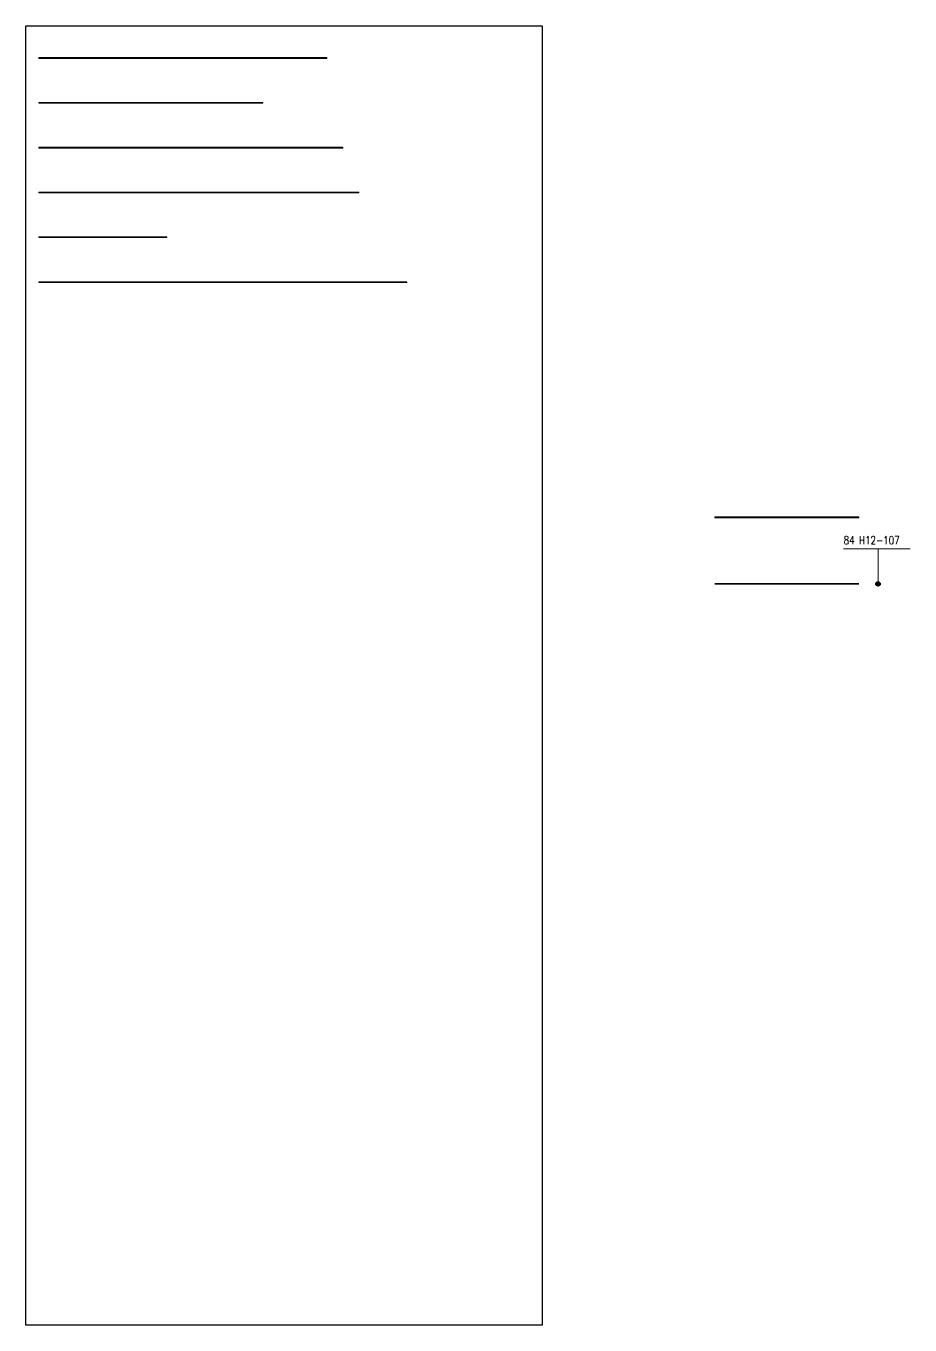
# Model space of a CAD drawing. Header units: millimetres. Extents: x -21392 to 100362, y -17730 to 39230.
# Drawn here: x 70047 to 83857, y 7570 to 27858 of the extents above; entities that cross this region are included whole.
import ezdxf

# ---------------------------------------------------------------- set-up
doc = ezdxf.new("R2010")
doc.units = ezdxf.units.MM
doc.layers.get('0').update_dxf_attribs({"color": 254, "true_color": 0xdfdfdf})
for name, color, linetype in [('RC-SLAB-ANNOT', 2, 'Continuous'), ('RC-SLAB-LEADERS', 7, 'Continuous'), ('RC-SLAB-TOP-01', 5, 'Continuous'), ('rebar_top', 7, 'Continuous')]:
    doc.layers.add(name, color=color, linetype=linetype)
doc.styles.add('PH-LABEL', font='romans.shx', dxfattribs={"width": 0.7})

# ---------------------------------------------------------------- blocks, each defined once
blk = doc.blocks.new('RC_SLAB_BARS_107')
at = {"layer": 'RC-SLAB-TOP-01', "lineweight": 35}
blk.add_line((0, 0), (2250, 0), dxfattribs=at)
blk = doc.blocks.new('RC_ANNOT_107_f8a9d059bc504703a5e')
at = {"layer": 'RC-SLAB-LEADERS'}
h = blk.add_hatch(color=256, dxfattribs=at)
edge = h.paths.add_edge_path(flags=16)
edge.add_arc((0, 0), 35, 0, 360)
at = {"layer": 'RC-SLAB-LEADERS', "linetype": 'Continuous', "lineweight": 18}
for p, q in [((-537, 550), (500, 550)), ((0, 0), (0, 550)), ((0, 550), (500, 550)), ((0, -35), (0, 35))]:
    blk.add_line(p, q, dxfattribs=at)
at = {"layer": 'RC-SLAB-LEADERS'}
blk.add_circle((0, 0), 35, dxfattribs=at)
at = {"layer": 'RC-SLAB-ANNOT', "color": 2, "style": 'PH-LABEL', "width": 0.8}
blk.add_text('84 H12-107', height=125, dxfattribs=at).set_placement((-537, 620))

msp = doc.modelspace()

# ---------------------------------------------------------------- linework, layer by layer
at = {"layer": 'RC-SLAB-LEADERS', "lineweight": 0}
for points in [[(70247, 27364), (74747, 27364), (74747, 27352), (70247, 27352)], [(70247, 26664), (73747, 26664), (73747, 26652), (70247, 26652)], [(70247, 25964), (74997, 25964), (74997, 25952), (70247, 25952)], [(70247, 25264), (75247, 25264), (75247, 25252), (70247, 25252)], [(70247, 24564), (72247, 24564), (72247, 24552), (70247, 24552)], [(70247, 23864), (75997, 23864), (75997, 23852), (70247, 23852)], [(80807, 20190), (83057, 20190), (83057, 20178), (80807, 20178)]]:
    msp.add_lwpolyline(points, close=True, dxfattribs=at)
at = {"layer": 'rebar_top'}
msp.add_lwpolyline([(70047, 27858), (78112, 27858), (78112, 7570), (70047, 7570)], close=True, dxfattribs=at)

# ---------------------------------------------------------------- block references
for name, p in [('RC_ANNOT_107_f8a9d059bc504703a5e', (83357, 19144)), ('RC_SLAB_BARS_107', (80807, 19144))]:
    msp.add_blockref(name, p)

doc.saveas('drawing.dxf')
